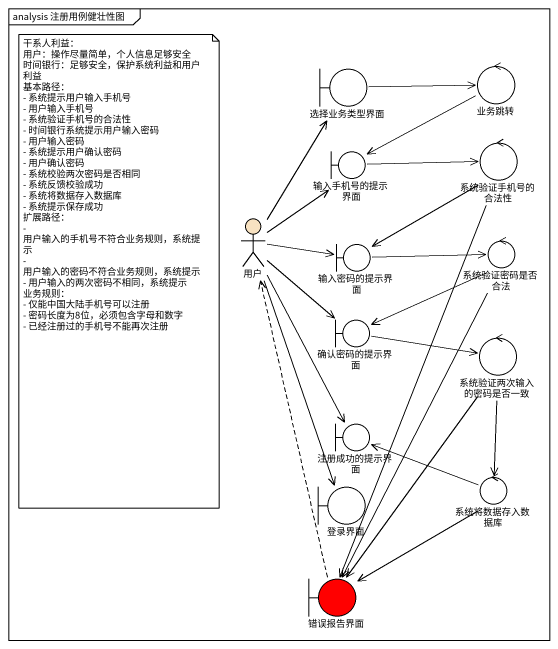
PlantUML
@startuml
mainframe analysis 注册用例健壮性图
boundary 选择业务类型界面
control 业务跳转
boundary 输入手机号的提示界面
control 系统验证手机号的合法性
actor 用户 #F8E2C1
boundary 输入密码的提示界面
control 系统验证密码是否合法
boundary 确认密码的提示界面
control 系统验证两次输入的密码是否一致
boundary 注册成功的提示界面
control 系统将数据存入数据库
boundary 登录界面
boundary 错误报告界面 #FF0000
选择业务类型界面 -right-> 业务跳转
业务跳转 -left-> 输入手机号的提示界面
输入手机号的提示界面 -right-> 系统验证手机号的合法性
系统验证手机号的合法性 --> 输入密码的提示界面
系统验证手机号的合法性 --> 错误报告界面
用户 -up-> 选择业务类型界面
用户 -up-> 输入手机号的提示界面
用户 -right-> 输入密码的提示界面
用户 --> 确认密码的提示界面
用户 --> 注册成功的提示界面
用户 --> 登录界面
输入密码的提示界面 -right-> 系统验证密码是否合法
系统验证密码是否合法 -left-> 确认密码的提示界面
系统验证密码是否合法 --> 错误报告界面
确认密码的提示界面 -right-> 系统验证两次输入的密码是否一致
系统验证两次输入的密码是否一致 --> 系统将数据存入数据库
系统验证两次输入的密码是否一致 --> 错误报告界面
系统将数据存入数据库 -left-> 注册成功的提示界面
系统将数据存入数据库 --> 错误报告界面
错误报告界面 .up.> 用户
note as N1
  干系人利益：
  用户：操作尽量简单，个人信息足够安全
  时间银行：足够安全，保护系统利益和用户利益
  基本路径：
  - 系统提示用户输入手机号
  - 用户输入手机号
  - 系统验证手机号的合法性
  - 时间银行系统提示用户输入密码
  - 用户输入密码
  - 系统提示用户确认密码
  - 用户确认密码
  - 系统校验两次密码是否相同
  - 系统反馈校验成功
  - 系统将数据存入数据库
  - 系统提示保存成功
  扩展路径：
  - 用户输入的手机号不符合业务规则，系统提示
  - 用户输入的密码不符合业务规则，系统提示
  - 用户输入的两次密码不相同，系统提示
  业务规则：
  - 仅能中国大陆手机号可以注册
  - 密码长度为8位，必须包含字母和数字
  - 已经注册过的手机号不能再次注册
end note
@enduml
